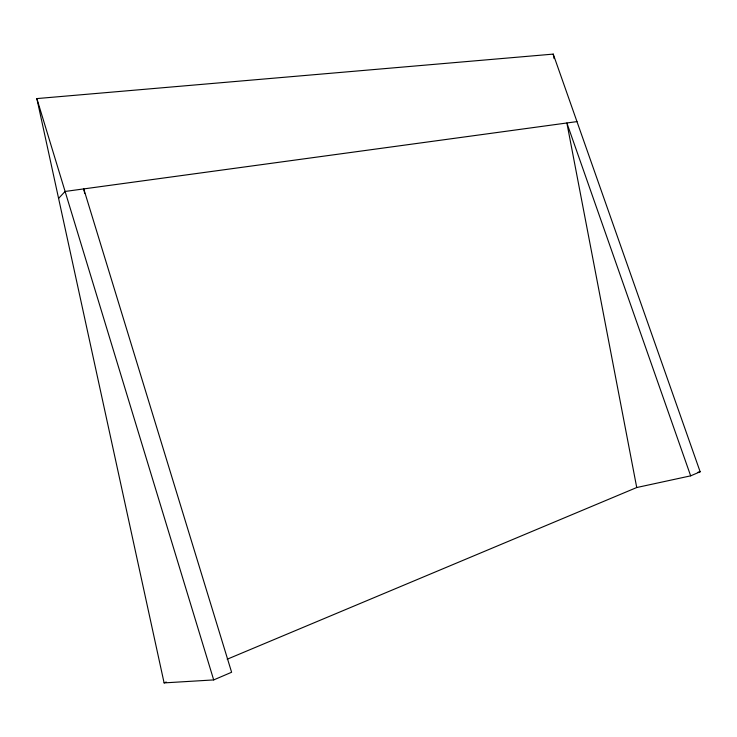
<?xml version="1.0" encoding="UTF-8"?>
<svg xmlns="http://www.w3.org/2000/svg" width="737" height="737" viewBox="0 0 737 737"><rect width="100%" height="100%" fill="white"/><g stroke="black" fill="none" stroke-linecap="round" stroke-linejoin="round"><path stroke-width="1.11" d="M58.582 198.391L65.105 191.454L576.97 121.605M227.189 659.228L636.731 487.526L690.661 475.844L700.15 471.781L553.229 54.105L36.85 98.583L164.102 682.895L213.693 679.919L231.611 672.255L83.742 188.912L84.718 193.407M164.102 682.895L166.221 682.011M697.939 472.27L700.15 471.781M690.661 475.844L566.873 122.987L636.731 487.526M36.85 98.583L213.693 679.919M553.229 54.105L554.095 58.61"/></g></svg>
